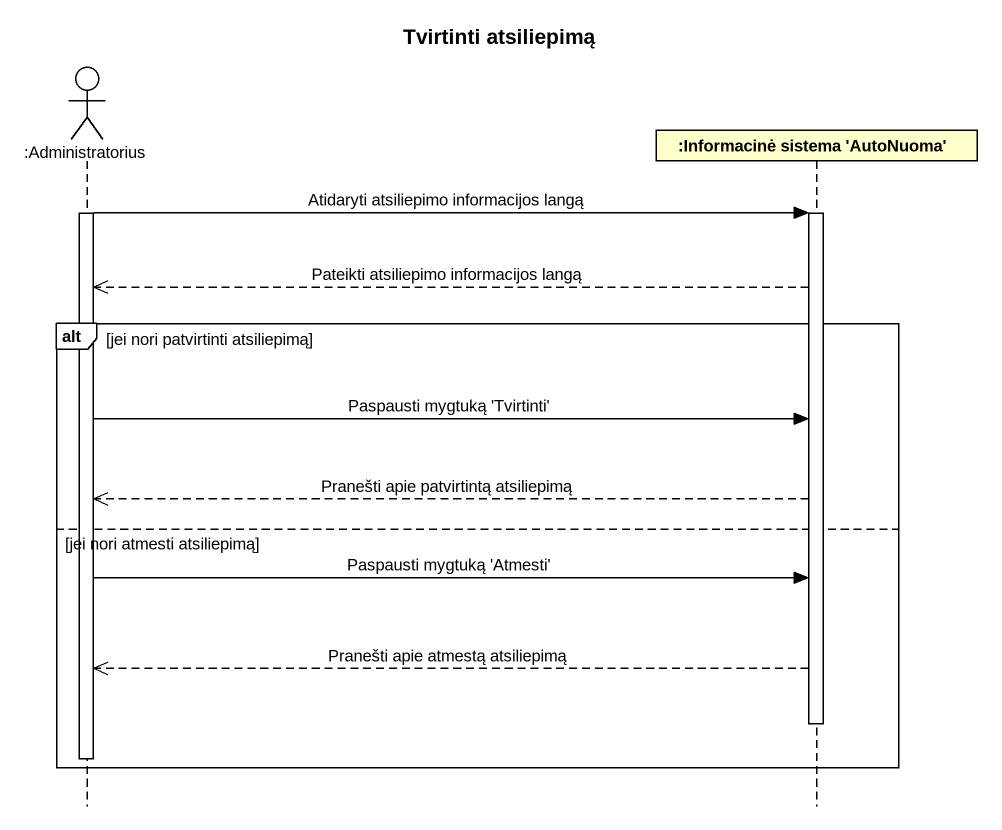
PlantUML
@startuml
title Tvirtinti atsiliepimą
hide footbox
actor ":Administratorius" as Administratorius
participant ":Informacinė sistema 'AutoNuoma'" as Informacinė_sistema

activate Administratorius
Administratorius -> Informacinė_sistema : Atidaryti atsiliepimo informacijos langą
activate Informacinė_sistema
Informacinė_sistema -->> Administratorius : Pateikti atsiliepimo informacijos langą
alt jei nori patvirtinti atsiliepimą
  Administratorius -> Informacinė_sistema : Paspausti mygtuką 'Tvirtinti'
  Informacinė_sistema -->> Administratorius : Pranešti apie patvirtintą atsiliepimą
else jei nori atmesti atsiliepimą
  Administratorius -> Informacinė_sistema : Paspausti mygtuką 'Atmesti'
  Informacinė_sistema -->> Administratorius : Pranešti apie atmestą atsiliepimą
  deactivate Informacinė_sistema
  deactivate Administratorius
end
@enduml
